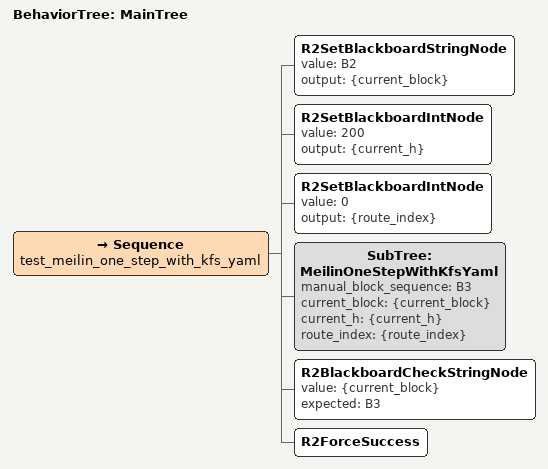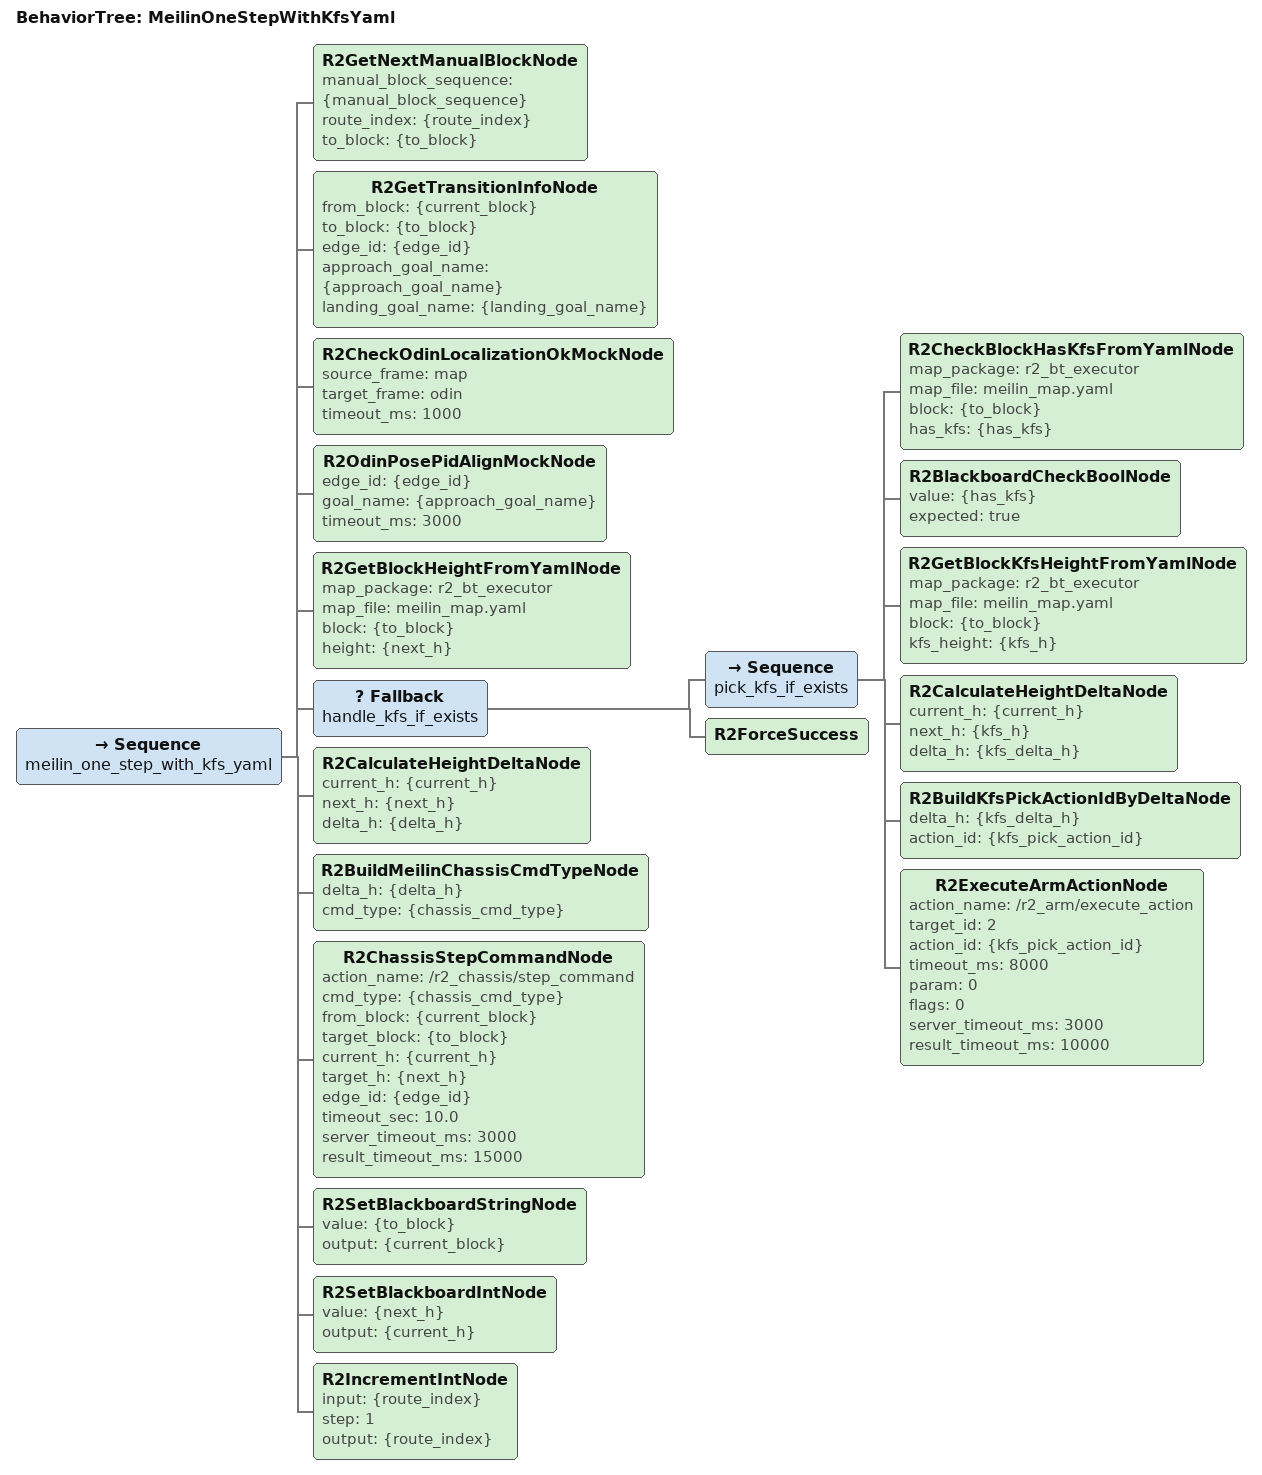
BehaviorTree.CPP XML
<root BTCPP_format="4" main_tree_to_execute="MainTree">

  <BehaviorTree ID="MainTree">
    <Sequence name="test_meilin_one_step_with_kfs_yaml">

      <!-- 初始化：假设机器人已经在 B2，高度 200，下一步目标是 B3 -->
      <R2SetBlackboardStringNode
        value="B2"
        output="{current_block}" />

      <R2SetBlackboardIntNode
        value="200"
        output="{current_h}" />

      <R2SetBlackboardIntNode
        value="0"
        output="{route_index}" />

      <!-- 执行一段：B2 -> B3，并在底盘动作前处理 B3 的 KFS -->
      <SubTree
        ID="MeilinOneStepWithKfsYaml"
        manual_block_sequence="B3"
        current_block="{current_block}"
        current_h="{current_h}"
        route_index="{route_index}" />

      <!-- 执行完后，应该已经移动到 B3 -->
      <R2BlackboardCheckStringNode
        value="{current_block}"
        expected="B3" />

      <R2ForceSuccess />

    </Sequence>
  </BehaviorTree>

  <!-- 单步：带 KFS YAML 判断的梅林一步执行 -->
  <BehaviorTree ID="MeilinOneStepWithKfsYaml">
    <Sequence name="meilin_one_step_with_kfs_yaml">

      <!-- 1. 根据 route_index 从路线中取目标方块。这里 manual_block_sequence 只有 B3 -->
      <R2GetNextManualBlockNode
        manual_block_sequence="{manual_block_sequence}"
        route_index="{route_index}"
        to_block="{to_block}" />

      <!-- 2. 根据 current_block -> to_block 查 transition -->
      <R2GetTransitionInfoNode
        from_block="{current_block}"
        to_block="{to_block}"
        edge_id="{edge_id}"
        approach_goal_name="{approach_goal_name}"
        landing_goal_name="{landing_goal_name}" />

      <!-- 3. Odin 定位检查，当前是 mock -->
      <R2CheckOdinLocalizationOkMockNode
        source_frame="map"
        target_frame="odin"
        timeout_ms="1000" />

      <!-- 4. Odin 对准 approach 点，当前是 mock -->
      <R2OdinPosePidAlignMockNode
        edge_id="{edge_id}"
        goal_name="{approach_goal_name}"
        timeout_ms="3000" />

      <!-- 5. 从 YAML 查目标方块高度，用于后面底盘动作 -->
      <R2GetBlockHeightFromYamlNode
        map_package="r2_bt_executor"
        map_file="meilin_map.yaml"
        block="{to_block}"
        height="{next_h}" />

      <!-- 6. KFS 分支：如果目标方块有 KFS，就先执行机械臂吸取 -->
      <Fallback name="handle_kfs_if_exists">

        <!-- 分支 A：目标方块有 KFS，执行吸取动作 -->
        <Sequence name="pick_kfs_if_exists">

          <!-- 6.1 从 YAML 判断目标方块是否有 KFS -->
          <R2CheckBlockHasKfsFromYamlNode
            map_package="r2_bt_executor"
            map_file="meilin_map.yaml"
            block="{to_block}"
            has_kfs="{has_kfs}" />

          <!-- 6.2 必须是 true 才继续 -->
          <R2BlackboardCheckBoolNode
            value="{has_kfs}"
            expected="true" />

          <!-- 6.3 从 YAML 读取 KFS 高度 -->
          <R2GetBlockKfsHeightFromYamlNode
            map_package="r2_bt_executor"
            map_file="meilin_map.yaml"
            block="{to_block}"
            kfs_height="{kfs_h}" />

          <!-- 6.4 计算 KFS 和当前机器人高度差 -->
          <R2CalculateHeightDeltaNode
            current_h="{current_h}"
            next_h="{kfs_h}"
            delta_h="{kfs_delta_h}" />

          <!-- 6.5 根据高度差生成机械臂 pick action_id -->
          <R2BuildKfsPickActionIdByDeltaNode
            delta_h="{kfs_delta_h}"
            action_id="{kfs_pick_action_id}" />

          <!-- 6.6 执行机械臂动作：target_id=2 表示 KFS 吸取机械臂 -->
          <R2ExecuteArmActionNode
            action_name="/r2_arm/execute_action"
            target_id="2"
            action_id="{kfs_pick_action_id}"
            timeout_ms="8000"
            param="0"
            flags="0"
            server_timeout_ms="3000"
            result_timeout_ms="10000" />

        </Sequence>

        <!-- 分支 B：没有 KFS，直接跳过。
             注意：这里是 fallback 的第二个分支。
             如果分支 A 因 has_kfs=false 失败，就会走到这里。 -->
        <R2ForceSuccess />

      </Fallback>

      <!-- 7. KFS 处理完后，再执行底盘动作 -->

      <!-- 7.1 计算底盘高度差 -->
      <R2CalculateHeightDeltaNode
        current_h="{current_h}"
        next_h="{next_h}"
        delta_h="{delta_h}" />

      <!-- 7.2 根据高度差生成底盘命令 -->
      <R2BuildMeilinChassisCmdTypeNode
        delta_h="{delta_h}"
        cmd_type="{chassis_cmd_type}" />

      <!-- 7.3 发送底盘动作 -->
      <R2ChassisStepCommandNode
        action_name="/r2_chassis/step_command"
        cmd_type="{chassis_cmd_type}"
        from_block="{current_block}"
        target_block="{to_block}"
        current_h="{current_h}"
        target_h="{next_h}"
        edge_id="{edge_id}"
        timeout_sec="10.0"
        server_timeout_ms="3000"
        result_timeout_ms="15000" />

      <!-- 8. 底盘一段结束后更新状态 -->
      <R2SetBlackboardStringNode
        value="{to_block}"
        output="{current_block}" />

      <R2SetBlackboardIntNode
        value="{next_h}"
        output="{current_h}" />

      <R2IncrementIntNode
        input="{route_index}"
        step="1"
        output="{route_index}" />

    </Sequence>
  </BehaviorTree>

</root>
